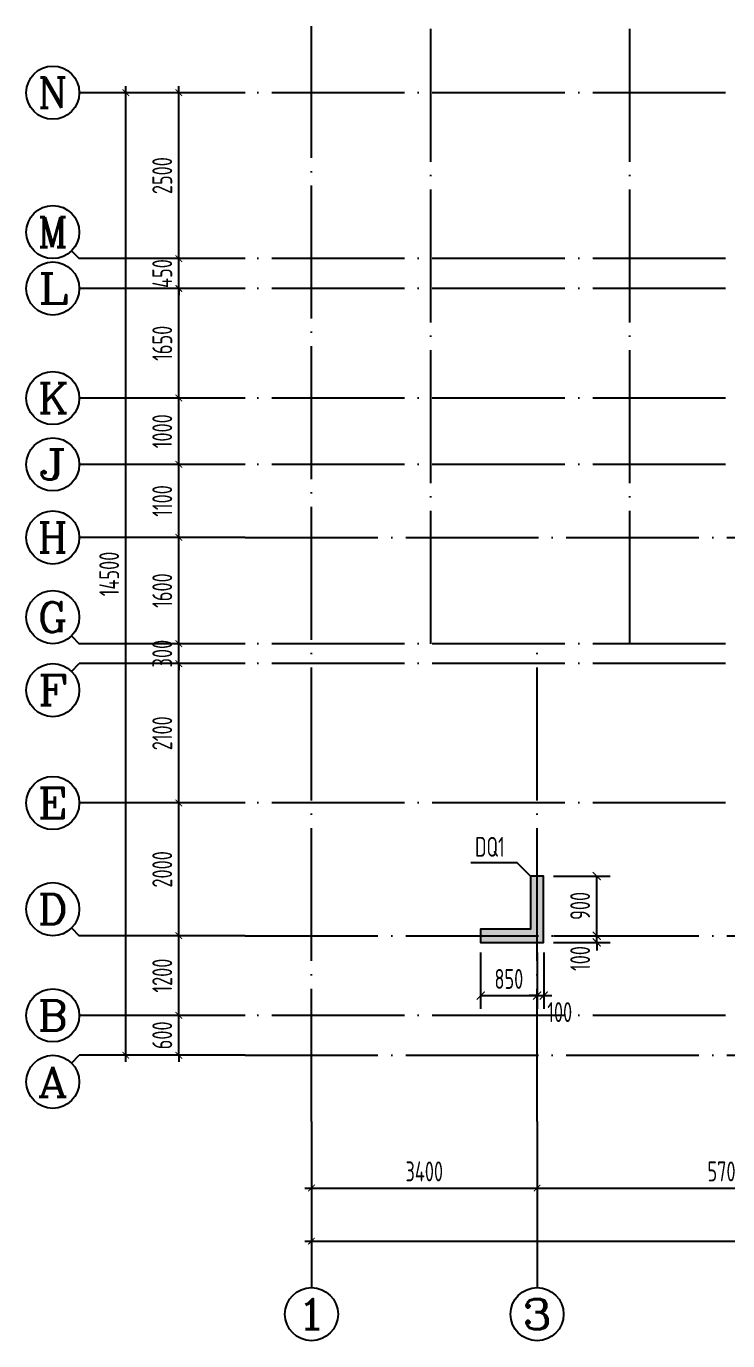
# Model space of a CAD drawing. Extents: x 826826 to 1642106, y -156213 to 399140.
# Drawn here: x 1168300 to 1178875, y 47241 to 67041 of the extents above; entities that cross this region are included whole.
import ezdxf
from ezdxf.enums import TextEntityAlignment as Align

# ---------------------------------------------------------------- set-up
doc = ezdxf.new("R2010")
doc.units = 0
doc.header["$LTSCALE"] = 1000
doc.linetypes.add('DOTE', pattern=[2.42, 2, -0.2, 0.02, -0.2])
doc.layers.get('0').update_dxf_attribs({"linetype": 'CONTINUOUS'})
doc.layers.get('DEFPOINTS').update_dxf_attribs({"linetype": 'CONTINUOUS'})
for name, color, linetype in [('A-AXIS', 1, 'CONTINUOUS'), ('A-DOTE', 10, 'DOTE'), ('AXIS_TEXT', 4, 'CONTINUOUS'), ('S-Q墙实线', 6, 'CONTINUOUS'), ('S-Q墙标注', 3, 'CONTINUOUS'), ('S-X详图填充', 252, 'CONTINUOUS'), ('S-X详图实线', 4, 'CONTINUOUS'), ('S-Y一般标注', 3, 'CONTINUOUS'), ('S-Z柱编号', 6, 'CONTINUOUS')]:
    doc.layers.add(name, color=color, linetype=linetype)
doc.styles.add('_TCH_AXIS', font='COMPLEX', dxfattribs={"bigfont": 'GBCBIG'})
doc.styles.add('COMPLEX', font='COMPLEX')
doc.styles.add('TSSD_DIMENSION', font='Tssdeng.shx', dxfattribs={"width": 0.7, "bigfont": 'tssdchn.shx'})
doc.styles.add('TSSD_REIN', font='tssdeng.shx', dxfattribs={"width": 0.7, "height": 300, "bigfont": 'tssdchn.shx'})
doc.styles.add('结构文字', font='zstxt.shx', dxfattribs={"width": 0.7, "bigfont": 'zshz.shx'})
doc.dimstyles.new('STRUCK', dxfattribs={"dimtxt": 400, "dimasz": 121, "dimexe": 200, "dimexo": 150, "dimgap": 115, "dimtad": 1, "dimdec": 0, "dimdsep": 46, "dimtxsty": '结构文字', "dimblk": 'ARCHTICK', "dimcen": 400, "dimclrd": 3, "dimclre": 3, "dimclrt": 7, "dimadec": 0, "dimazin": 0, "dimtfac": 1, "dimtdec": 0, "dimtix": 1, "dimtmove": 2, "dimatfit": 3, "dimldrblk": '_DIMX', "dimfxl": 0, "dimtolj": 1, "dimtzin": 0, "dimarcsym": 0})
doc.dimstyles.new('TSSD_100_100$0', dxfattribs={"dimtxt": 300, "dimasz": 80, "dimexe": 100, "dimexo": 250, "dimgap": 100, "dimtad": 1, "dimdec": 0, "dimzin": 0, "dimdsep": 46, "dimtxsty": 'TSSD_DIMENSION', "dimblk": 'ARCHTICK', "dimcen": 0, "dimdle": 100, "dimclrd": 3, "dimclre": 3, "dimclrt": 7, "dimadec": 0, "dimazin": 0, "dimtfac": 1, "dimtdec": 0, "dimtix": 1, "dimtmove": 2, "dimatfit": 3, "dimldrblk": 'ARCHTICK', "dimfxl": 0, "dimtolj": 1, "dimtzin": 0, "dimarcsym": 0})

# ---------------------------------------------------------------- blocks, each defined once
blk = doc.blocks.new('_ArchTick')
at = {"color": 0, "linetype": 'ByBlock', "const_width": 0.15}
blk.add_lwpolyline([(-0.5, -0.5), (0.5, 0.5)], dxfattribs=at)
blk = doc.blocks.new('*D888')
at = {"layer": 'DEFPOINTS', "color": 0}
for p in [(2300, 4900), (3300, 4900), (3300, 4300)]:
    blk.add_point(p, dxfattribs=at)
at = {"layer": 'S-Y一般标注', "color": 0, "lineweight": -2}
for p, q in [((2300, 4900), (2300, 5000)), ((3050, 4900), (2200, 4900)), ((2300, 4300), (2300, 4900)), ((3050, 4300), (2200, 4300)), ((2300, 4300), (2300, 4200))]:
    blk.add_line(p, q, dxfattribs=at)
at = {"layer": 'S-Y一般标注', "color": 0, "lineweight": -2, "xscale": 100, "yscale": 100, "zscale": 100}
for p, rotation in [((2300, 4900), 270), ((2300, 4300), 90)]:
    blk.add_blockref('_ArchTick', p, dxfattribs=dict(at, rotation=rotation))
at = {"layer": 'S-Y一般标注', "color": 7, "insert": (2050, 4600), "char_height": 300, "attachment_point": 5, "rotation": 90, "style": 'TSSD_DIMENSION'}
blk.add_mtext('\\A1;600', dxfattribs=at)
blk = doc.blocks.new('*D889')
at = {"layer": 'DEFPOINTS', "color": 0}
for p in [(2300, 6100), (3300, 6100), (3300, 4900)]:
    blk.add_point(p, dxfattribs=at)
at = {"layer": 'S-Y一般标注', "color": 0, "lineweight": -2}
for p, q in [((2300, 4800), (2300, 6200)), ((3050, 6100), (2200, 6100)), ((3050, 4900), (2200, 4900))]:
    blk.add_line(p, q, dxfattribs=at)
at = {"layer": 'S-Y一般标注', "color": 0, "lineweight": -2, "xscale": 100, "yscale": 100, "zscale": 100}
for p, rotation in [((2300, 6100), 90), ((2300, 4900), 270)]:
    blk.add_blockref('_ArchTick', p, dxfattribs=dict(at, rotation=rotation))
at = {"layer": 'S-Y一般标注', "color": 7, "insert": (2050, 5500), "char_height": 300, "attachment_point": 5, "rotation": 90, "style": 'TSSD_DIMENSION'}
blk.add_mtext('\\A1;1200', dxfattribs=at)
blk = doc.blocks.new('*D890')
at = {"layer": 'DEFPOINTS', "color": 0}
for p in [(2300, 8100), (3300, 8100), (3300, 6100)]:
    blk.add_point(p, dxfattribs=at)
at = {"layer": 'S-Y一般标注', "color": 0, "lineweight": -2}
for p, q in [((2300, 6000), (2300, 8200)), ((3050, 8100), (2200, 8100)), ((3050, 6100), (2200, 6100))]:
    blk.add_line(p, q, dxfattribs=at)
at = {"layer": 'S-Y一般标注', "color": 0, "lineweight": -2, "xscale": 100, "yscale": 100, "zscale": 100}
for p, rotation in [((2300, 8100), 90), ((2300, 6100), 270)]:
    blk.add_blockref('_ArchTick', p, dxfattribs=dict(at, rotation=rotation))
at = {"layer": 'S-Y一般标注', "color": 7, "insert": (2050, 7100), "char_height": 300, "attachment_point": 5, "rotation": 90, "style": 'TSSD_DIMENSION'}
blk.add_mtext('\\A1;2000', dxfattribs=at)
blk = doc.blocks.new('*D891')
at = {"layer": 'DEFPOINTS', "color": 0}
for p in [(2300, 10200), (3300, 10200), (3300, 8100)]:
    blk.add_point(p, dxfattribs=at)
at = {"layer": 'S-Y一般标注', "color": 0, "lineweight": -2}
for p, q in [((2300, 8000), (2300, 10300)), ((3050, 10200), (2200, 10200)), ((3050, 8100), (2200, 8100))]:
    blk.add_line(p, q, dxfattribs=at)
at = {"layer": 'S-Y一般标注', "color": 0, "lineweight": -2, "xscale": 100, "yscale": 100, "zscale": 100}
for p, rotation in [((2300, 10200), 90), ((2300, 8100), 270)]:
    blk.add_blockref('_ArchTick', p, dxfattribs=dict(at, rotation=rotation))
at = {"layer": 'S-Y一般标注', "color": 7, "insert": (2050, 9150), "char_height": 300, "attachment_point": 5, "rotation": 90, "style": 'TSSD_DIMENSION'}
blk.add_mtext('\\A1;2100', dxfattribs=at)
blk = doc.blocks.new('*D892')
at = {"layer": 'DEFPOINTS', "color": 0}
for p in [(2300, 10500), (3300, 10500), (3300, 10200)]:
    blk.add_point(p, dxfattribs=at)
at = {"layer": 'S-Y一般标注', "color": 0, "lineweight": -2}
for p, q in [((3050, 10500), (2200, 10500)), ((2300, 10500), (2300, 10600)), ((2300, 10200), (2300, 10500)), ((3050, 10200), (2200, 10200)), ((2300, 10200), (2300, 10100))]:
    blk.add_line(p, q, dxfattribs=at)
at = {"layer": 'S-Y一般标注', "color": 0, "lineweight": -2, "xscale": 100, "yscale": 100, "zscale": 100}
for p, rotation in [((2300, 10500), 270), ((2300, 10200), 90)]:
    blk.add_blockref('_ArchTick', p, dxfattribs=dict(at, rotation=rotation))
at = {"layer": 'S-Y一般标注', "color": 7, "insert": (2050, 10350), "char_height": 300, "attachment_point": 5, "rotation": 90, "style": 'TSSD_DIMENSION'}
blk.add_mtext('\\A1;300', dxfattribs=at)
blk = doc.blocks.new('*D893')
at = {"layer": 'DEFPOINTS', "color": 0}
for p in [(2300, 12100), (3300, 12100), (3300, 10500)]:
    blk.add_point(p, dxfattribs=at)
at = {"layer": 'S-Y一般标注', "color": 0, "lineweight": -2}
for p, q in [((3050, 12100), (2200, 12100)), ((2300, 10400), (2300, 12200)), ((3050, 10500), (2200, 10500))]:
    blk.add_line(p, q, dxfattribs=at)
at = {"layer": 'S-Y一般标注', "color": 0, "lineweight": -2, "xscale": 100, "yscale": 100, "zscale": 100}
for p, rotation in [((2300, 12100), 90), ((2300, 10500), 270)]:
    blk.add_blockref('_ArchTick', p, dxfattribs=dict(at, rotation=rotation))
at = {"layer": 'S-Y一般标注', "color": 7, "insert": (2050, 11300), "char_height": 300, "attachment_point": 5, "rotation": 90, "style": 'TSSD_DIMENSION'}
blk.add_mtext('\\A1;1600', dxfattribs=at)
blk = doc.blocks.new('*D894')
at = {"layer": 'DEFPOINTS', "color": 0}
for p in [(2300, 13200), (3300, 13200), (3300, 12100)]:
    blk.add_point(p, dxfattribs=at)
at = {"layer": 'S-Y一般标注', "color": 0, "lineweight": -2}
for p, q in [((2300, 12000), (2300, 13300)), ((3050, 13200), (2200, 13200)), ((3050, 12100), (2200, 12100))]:
    blk.add_line(p, q, dxfattribs=at)
at = {"layer": 'S-Y一般标注', "color": 0, "lineweight": -2, "xscale": 100, "yscale": 100, "zscale": 100}
for p, rotation in [((2300, 13200), 90), ((2300, 12100), 270)]:
    blk.add_blockref('_ArchTick', p, dxfattribs=dict(at, rotation=rotation))
at = {"layer": 'S-Y一般标注', "color": 7, "insert": (2050, 12650), "char_height": 300, "attachment_point": 5, "rotation": 90, "style": 'TSSD_DIMENSION'}
blk.add_mtext('\\A1;1100', dxfattribs=at)
blk = doc.blocks.new('*D895')
at = {"layer": 'DEFPOINTS', "color": 0}
for p in [(2300, 14200), (3300, 14200), (3300, 13200)]:
    blk.add_point(p, dxfattribs=at)
at = {"layer": 'S-Y一般标注', "color": 0, "lineweight": -2}
for p, q in [((2300, 13100), (2300, 14300)), ((3050, 14200), (2200, 14200)), ((3050, 13200), (2200, 13200))]:
    blk.add_line(p, q, dxfattribs=at)
at = {"layer": 'S-Y一般标注', "color": 0, "lineweight": -2, "xscale": 100, "yscale": 100, "zscale": 100}
for p, rotation in [((2300, 14200), 90), ((2300, 13200), 270)]:
    blk.add_blockref('_ArchTick', p, dxfattribs=dict(at, rotation=rotation))
at = {"layer": 'S-Y一般标注', "color": 7, "insert": (2050, 13700), "char_height": 300, "attachment_point": 5, "rotation": 90, "style": 'TSSD_DIMENSION'}
blk.add_mtext('\\A1;1000', dxfattribs=at)
blk = doc.blocks.new('*D896')
at = {"layer": 'DEFPOINTS', "color": 0}
for p in [(2300, 15850), (3300, 15850), (3300, 14200)]:
    blk.add_point(p, dxfattribs=at)
at = {"layer": 'S-Y一般标注', "color": 0, "lineweight": -2}
for p, q in [((3050, 15850), (2200, 15850)), ((2300, 14100), (2300, 15950)), ((3050, 14200), (2200, 14200))]:
    blk.add_line(p, q, dxfattribs=at)
at = {"layer": 'S-Y一般标注', "color": 0, "lineweight": -2, "xscale": 100, "yscale": 100, "zscale": 100}
for p, rotation in [((2300, 15850), 90), ((2300, 14200), 270)]:
    blk.add_blockref('_ArchTick', p, dxfattribs=dict(at, rotation=rotation))
at = {"layer": 'S-Y一般标注', "color": 7, "insert": (2050, 15025), "char_height": 300, "attachment_point": 5, "rotation": 90, "style": 'TSSD_DIMENSION'}
blk.add_mtext('\\A1;1650', dxfattribs=at)
blk = doc.blocks.new('*D897')
at = {"layer": 'DEFPOINTS', "color": 0}
for p in [(2300, 16300), (3300, 16300), (3300, 15850)]:
    blk.add_point(p, dxfattribs=at)
at = {"layer": 'S-Y一般标注', "color": 0, "lineweight": -2}
for p, q in [((3050, 16300), (2200, 16300)), ((2300, 16300), (2300, 16400)), ((2300, 15850), (2300, 16300)), ((3050, 15850), (2200, 15850)), ((2300, 15850), (2300, 15750))]:
    blk.add_line(p, q, dxfattribs=at)
at = {"layer": 'S-Y一般标注', "color": 0, "lineweight": -2, "xscale": 100, "yscale": 100, "zscale": 100}
for p, rotation in [((2300, 16300), 270), ((2300, 15850), 90)]:
    blk.add_blockref('_ArchTick', p, dxfattribs=dict(at, rotation=rotation))
at = {"layer": 'S-Y一般标注', "color": 7, "insert": (2050, 16075), "char_height": 300, "attachment_point": 5, "rotation": 90, "style": 'TSSD_DIMENSION'}
blk.add_mtext('\\A1;450', dxfattribs=at)
blk = doc.blocks.new('*D898')
at = {"layer": 'DEFPOINTS', "color": 0}
for p in [(2300, 18800), (3300, 18800), (3300, 16300)]:
    blk.add_point(p, dxfattribs=at)
at = {"layer": 'S-Y一般标注', "color": 0, "lineweight": -2}
for p, q in [((2300, 16200), (2300, 18900)), ((3050, 18800), (2200, 18800)), ((3050, 16300), (2200, 16300))]:
    blk.add_line(p, q, dxfattribs=at)
at = {"layer": 'S-Y一般标注', "color": 0, "lineweight": -2, "xscale": 100, "yscale": 100, "zscale": 100}
for p, rotation in [((2300, 18800), 90), ((2300, 16300), 270)]:
    blk.add_blockref('_ArchTick', p, dxfattribs=dict(at, rotation=rotation))
at = {"layer": 'S-Y一般标注', "color": 7, "insert": (2050, 17550), "char_height": 300, "attachment_point": 5, "rotation": 90, "style": 'TSSD_DIMENSION'}
blk.add_mtext('\\A1;2500', dxfattribs=at)
blk = doc.blocks.new('*D899')
at = {"layer": 'DEFPOINTS', "color": 0}
for p in [(1500, 18800), (3300, 18800), (3300, 4300)]:
    blk.add_point(p, dxfattribs=at)
at = {"layer": 'S-Y一般标注', "color": 0, "lineweight": -2}
for p, q in [((1500, 4200), (1500, 18900)), ((3050, 18800), (1400, 18800)), ((3050, 4300), (1400, 4300))]:
    blk.add_line(p, q, dxfattribs=at)
at = {"layer": 'S-Y一般标注', "color": 0, "lineweight": -2, "xscale": 100, "yscale": 100, "zscale": 100}
for p, rotation in [((1500, 18800), 90), ((1500, 4300), 270)]:
    blk.add_blockref('_ArchTick', p, dxfattribs=dict(at, rotation=rotation))
at = {"layer": 'S-Y一般标注', "color": 7, "insert": (1250, 11550), "char_height": 300, "attachment_point": 5, "rotation": 90, "style": 'TSSD_DIMENSION'}
blk.add_mtext('\\A1;14500', dxfattribs=at)
blk = doc.blocks.new('*D912')
at = {"layer": 'DEFPOINTS', "color": 0}
for p in [(4300.000008, 3300.000008), (7700.000008, 3300.000008), (7700.000008, 2300.000008)]:
    blk.add_point(p, dxfattribs=at)
at = {"layer": 'S-Y一般标注', "color": 0, "lineweight": -2}
for p, q in [((4300.000008, 3050.000008), (4300.000008, 2200.000008)), ((7700.000008, 3050.000008), (7700.000008, 2200.000008)), ((4200.000008, 2300.000008), (7800.000008, 2300.000008))]:
    blk.add_line(p, q, dxfattribs=at)
at = {"layer": 'S-Y一般标注', "color": 0, "lineweight": -2, "xscale": 100, "yscale": 100, "zscale": 100, "rotation": 180}
blk.add_blockref('_ArchTick', (4300.000008, 2300.000008), dxfattribs=at)
at = {"layer": 'S-Y一般标注', "color": 0, "lineweight": -2, "xscale": 100, "yscale": 100, "zscale": 100}
blk.add_blockref('_ArchTick', (7700.000008, 2300.000008), dxfattribs=at)
at = {"layer": 'S-Y一般标注', "color": 7, "insert": (6000.000008, 2550.000008), "char_height": 300, "attachment_point": 5, "style": 'TSSD_DIMENSION'}
blk.add_mtext('\\A1;3400', dxfattribs=at)
blk = doc.blocks.new('*D913')
at = {"layer": 'DEFPOINTS', "color": 0}
for p in [(7700, 3300), (13400, 3300), (13400, 2300)]:
    blk.add_point(p, dxfattribs=at)
at = {"layer": 'S-Y一般标注', "color": 0, "lineweight": -2}
for p, q in [((7700, 3050), (7700, 2200)), ((13400, 3050), (13400, 2200)), ((7600, 2300), (13500, 2300))]:
    blk.add_line(p, q, dxfattribs=at)
at = {"layer": 'S-Y一般标注', "color": 0, "lineweight": -2, "xscale": 100, "yscale": 100, "zscale": 100, "rotation": 180}
blk.add_blockref('_ArchTick', (7700, 2300), dxfattribs=at)
at = {"layer": 'S-Y一般标注', "color": 0, "lineweight": -2, "xscale": 100, "yscale": 100, "zscale": 100}
blk.add_blockref('_ArchTick', (13400, 2300), dxfattribs=at)
at = {"layer": 'S-Y一般标注', "color": 7, "insert": (10550, 2550), "char_height": 300, "attachment_point": 5, "style": 'TSSD_DIMENSION'}
blk.add_mtext('\\A1;5700', dxfattribs=at)
blk = doc.blocks.new('*D918')
at = {"layer": 'DEFPOINTS', "color": 0}
for p in [(4300.000008, 3300.000008), (53100.000008, 3300.000008), (53100.000008, 1500.000008)]:
    blk.add_point(p, dxfattribs=at)
at = {"layer": 'S-Y一般标注', "color": 0, "lineweight": -2}
for p, q in [((4300.000008, 3050.000008), (4300.000008, 1400.000008)), ((53100.000008, 3050.000008), (53100.000008, 1400.000008)), ((4200.000008, 1500.000008), (53200.000008, 1500.000008))]:
    blk.add_line(p, q, dxfattribs=at)
at = {"layer": 'S-Y一般标注', "color": 0, "lineweight": -2, "xscale": 100, "yscale": 100, "zscale": 100, "rotation": 180}
blk.add_blockref('_ArchTick', (4300.000008, 1500.000008), dxfattribs=at)
at = {"layer": 'S-Y一般标注', "color": 0, "lineweight": -2, "xscale": 100, "yscale": 100, "zscale": 100}
blk.add_blockref('_ArchTick', (53100.000008, 1500.000008), dxfattribs=at)
at = {"layer": 'S-Y一般标注', "color": 7, "insert": (28700.000008, 1750.000008), "char_height": 300, "attachment_point": 5, "style": 'TSSD_DIMENSION'}
blk.add_mtext('\\A1;48800', dxfattribs=at)
blk = doc.blocks.new('_AXISO')
blk.add_circle((0, 0), 0.5)
at = {"layer": 'AXIS_TEXT', "style": 'COMPLEX', "width": 1.041667}
blk.add_attdef('A', text='', height=0.56, dxfattribs=at).set_placement((-0.25, -0.28), (0.25, -0.28), align=Align.FIT)
blk = doc.blocks.new('*D740')
at = {"layer": 'DEFPOINTS', "color": 0}
for p in [(1176100, 53341), (1176900, 53341), (1176100, 53241)]:
    blk.add_point(p, dxfattribs=at)
at = {"layer": 'S-Q墙标注', "color": 3, "lineweight": -2}
for p, q in [((1176900, 53341), (1176900, 53462)), ((1176250, 53341), (1177100, 53341)), ((1176900, 53241), (1176900, 53341)), ((1176250, 53241), (1177100, 53241)), ((1176900, 53241), (1176900, 53120))]:
    blk.add_line(p, q, dxfattribs=at)
at = {"layer": 'S-Q墙标注', "color": 3, "lineweight": -2, "xscale": 121, "yscale": 121, "zscale": 121}
for p, rotation in [((1176900, 53341), 270), ((1176900, 53241), 90)]:
    blk.add_blockref('_ArchTick', p, dxfattribs=dict(at, rotation=rotation))
at = {"layer": 'S-Q墙标注', "color": 7, "insert": (1176650, 52999), "char_height": 300, "attachment_point": 5, "rotation": 90, "style": 'TSSD_REIN'}
blk.add_mtext('\\A1;100', dxfattribs=at)
blk = doc.blocks.new('_DIMX')
blk.add_line((-150, 0), (150, 0))
at = {"const_width": 50}
blk.add_lwpolyline([(-70, -70), (70, 70)], dxfattribs=at)
blk = doc.blocks.new('*D741')
at = {"layer": 'DEFPOINTS', "color": 0}
for p in [(1176100, 54241), (1176900, 54241), (1176100, 53341)]:
    blk.add_point(p, dxfattribs=at)
at = {"layer": 'S-Q墙标注', "color": 3, "lineweight": -2}
for p, q in [((1176250, 54241), (1177100, 54241)), ((1176900, 53341), (1176900, 54241)), ((1176250, 53341), (1177100, 53341))]:
    blk.add_line(p, q, dxfattribs=at)
at = {"layer": 'S-Q墙标注', "color": 3, "lineweight": -2, "xscale": 121, "yscale": 121, "zscale": 121}
for p, rotation in [((1176900, 54241), 90), ((1176900, 53341), 270)]:
    blk.add_blockref('_ArchTick', p, dxfattribs=dict(at, rotation=rotation))
at = {"layer": 'S-Q墙标注', "color": 7, "insert": (1176650, 53791), "char_height": 300, "attachment_point": 5, "rotation": 90, "style": 'TSSD_REIN'}
blk.add_mtext('\\A1;900', dxfattribs=at)
blk = doc.blocks.new('*D742')
at = {"layer": 'DEFPOINTS', "color": 0}
for p in [(1175150, 53241), (1176000, 53241), (1176000, 52441)]:
    blk.add_point(p, dxfattribs=at)
at = {"layer": 'S-Q墙标注', "color": 3, "lineweight": -2}
for p, q in [((1175150, 53091), (1175150, 52241)), ((1176000, 53091), (1176000, 52241)), ((1175150, 52441), (1176000, 52441))]:
    blk.add_line(p, q, dxfattribs=at)
at = {"layer": 'S-Q墙标注', "color": 3, "lineweight": -2, "xscale": 121, "yscale": 121, "zscale": 121, "rotation": 180}
blk.add_blockref('_ArchTick', (1175150, 52441), dxfattribs=at)
at = {"layer": 'S-Q墙标注', "color": 3, "lineweight": -2, "xscale": 121, "yscale": 121, "zscale": 121}
blk.add_blockref('_ArchTick', (1176000, 52441), dxfattribs=at)
at = {"layer": 'S-Q墙标注', "color": 7, "insert": (1175575, 52691), "char_height": 300, "attachment_point": 5, "style": 'TSSD_REIN'}
blk.add_mtext('\\A1;850', dxfattribs=at)
blk = doc.blocks.new('*D743')
at = {"layer": 'DEFPOINTS', "color": 0}
for p in [(1176000, 53241), (1176100, 53241), (1176100, 52441)]:
    blk.add_point(p, dxfattribs=at)
at = {"layer": 'S-Q墙标注', "color": 3, "lineweight": -2}
for p, q in [((1176000, 53091), (1176000, 52241)), ((1176100, 53091), (1176100, 52241)), ((1176000, 52441), (1175879, 52441)), ((1176000, 52441), (1176100, 52441)), ((1176100, 52441), (1176221, 52441))]:
    blk.add_line(p, q, dxfattribs=at)
at = {"layer": 'S-Q墙标注', "color": 3, "lineweight": -2, "xscale": 121, "yscale": 121, "zscale": 121}
blk.add_blockref('_ArchTick', (1176000, 52441), dxfattribs=at)
at = {"layer": 'S-Q墙标注', "color": 3, "lineweight": -2, "xscale": 121, "yscale": 121, "zscale": 121, "rotation": 180}
blk.add_blockref('_ArchTick', (1176100, 52441), dxfattribs=at)
at = {"layer": 'S-Q墙标注', "color": 7, "insert": (1176342, 52191), "char_height": 300, "attachment_point": 5, "style": 'TSSD_REIN'}
blk.add_mtext('\\A1;100', dxfattribs=at)
blk = doc.blocks.new('20210801.08533475')
at = {"layer": 'A-AXIS'}
for p, q in [((3300, 18800), (800, 18800)), ((682.8, 16417.2), (800, 16300)), ((3300, 16300), (800, 16300)), ((3300, 15850), (800, 15850)), ((3300, 14200), (800, 14200)), ((3300, 13200), (800, 13200)), ((3300, 12100), (800, 12100)), ((682.8, 10617.2), (800, 10500)), ((3300, 10500), (800, 10500)), ((682.8, 10082.8), (800, 10200)), ((3300, 10200), (800, 10200)), ((3300, 8100), (800, 8100)), ((682.8, 6217.2), (800, 6100)), ((3300, 6100), (800, 6100)), ((3300, 4900), (800, 4900)), ((682.8, 4182.8), (800, 4300)), ((3300, 4300), (800, 4300)), ((4300, 3300), (4300, 800)), ((7700, 3300), (7700, 800))]:
    blk.add_line(p, q, dxfattribs=at)
at = {"layer": 'A-DOTE'}
for p, q in [((4300, 3300), (4300, 19800)), ((6100, 10500), (6100, 19800)), ((9100, 10500), (9100, 19800)), ((54100, 18800), (3300, 18800)), ((54100, 16300), (3300, 16300)), ((54100, 15850), (3300, 15850)), ((54100, 14200), (3300, 14200)), ((54100, 13200), (3300, 13200)), ((3300, 12100), (54100, 12100)), ((54100, 10500), (3300, 10500)), ((7700, 3300), (7700, 10500)), ((54100, 10200), (3300, 10200)), ((54100, 8100), (3300, 8100)), ((3300, 6100), (54100, 6100)), ((54100, 4900), (3300, 4900)), ((3300, 4300), (54100, 4300))]:
    blk.add_line(p, q, dxfattribs=at)
at = {"layer": 'A-AXIS'}
ref = blk.add_blockref('_AXISO', (400, 18800), dxfattribs=dict(at, xscale=800, yscale=800, zscale=800))
ref.add_attrib('A', 'N', dxfattribs={"layer": 'AXIS_TEXT', "height": 452.5, "style": '_TCH_AXIS', "width": 1.105263}).set_placement((173.7, 18573.7), (626.3, 18573.7), align=Align.FIT)
ref = blk.add_blockref('_AXISO', (400, 16700), dxfattribs=dict(at, xscale=800, yscale=800, zscale=800))
ref.add_attrib('A', 'M', dxfattribs={"layer": 'AXIS_TEXT', "height": 452.5, "style": '_TCH_AXIS'}).set_placement((173.7, 16473.7), (626.3, 16473.7), align=Align.FIT)
ref = blk.add_blockref('_AXISO', (400, 15850), dxfattribs=dict(at, xscale=800, yscale=800, zscale=800))
ref.add_attrib('A', 'L', dxfattribs={"layer": 'AXIS_TEXT', "height": 452.5, "style": '_TCH_AXIS', "width": 1.4}).set_placement((173.7, 15623.7), (626.3, 15623.7), align=Align.FIT)
ref = blk.add_blockref('_AXISO', (400, 14200), dxfattribs=dict(at, xscale=800, yscale=800, zscale=800))
ref.add_attrib('A', 'K', dxfattribs={"layer": 'AXIS_TEXT', "height": 452.5, "style": '_TCH_AXIS', "width": 1.105263}).set_placement((173.7, 13973.7), (626.3, 13973.7), align=Align.FIT)
ref = blk.add_blockref('_AXISO', (400, 13200), dxfattribs=dict(at, xscale=800, yscale=800, zscale=800))
ref.add_attrib('A', 'J', dxfattribs={"layer": 'AXIS_TEXT', "height": 452.5, "style": '_TCH_AXIS', "width": 1.909091}).set_placement((173.7, 12973.7), (626.3, 12973.7), align=Align.FIT)
ref = blk.add_blockref('_AXISO', (400, 12100), dxfattribs=dict(at, xscale=800, yscale=800, zscale=800))
ref.add_attrib('A', 'H', dxfattribs={"layer": 'AXIS_TEXT', "height": 452.5, "style": '_TCH_AXIS', "width": 1.05}).set_placement((173.7, 11873.7), (626.3, 11873.7), align=Align.FIT)
ref = blk.add_blockref('_AXISO', (400, 10900), dxfattribs=dict(at, xscale=800, yscale=800, zscale=800))
ref.add_attrib('A', 'G', dxfattribs={"layer": 'AXIS_TEXT', "height": 452.5, "style": '_TCH_AXIS', "width": 1.166667}).set_placement((173.7, 10673.7), (626.3, 10673.7), align=Align.FIT)
ref = blk.add_blockref('_AXISO', (400, 9800), dxfattribs=dict(at, xscale=800, yscale=800, zscale=800))
ref.add_attrib('A', 'F', dxfattribs={"layer": 'AXIS_TEXT', "height": 452.5, "style": '_TCH_AXIS', "width": 1.3125}).set_placement((173.7, 9573.7), (626.3, 9573.7), align=Align.FIT)
ref = blk.add_blockref('_AXISO', (400, 8100), dxfattribs=dict(at, xscale=800, yscale=800, zscale=800))
ref.add_attrib('A', 'E', dxfattribs={"layer": 'AXIS_TEXT', "height": 452.5, "style": '_TCH_AXIS', "width": 1.3125}).set_placement((173.7, 7873.7), (626.3, 7873.7), align=Align.FIT)
ref = blk.add_blockref('_AXISO', (400, 6500), dxfattribs=dict(at, xscale=800, yscale=800, zscale=800))
ref.add_attrib('A', 'D', dxfattribs={"layer": 'AXIS_TEXT', "height": 452.5, "style": '_TCH_AXIS', "width": 1.235294}).set_placement((173.7, 6273.7), (626.3, 6273.7), align=Align.FIT)
ref = blk.add_blockref('_AXISO', (400, 4900), dxfattribs=dict(at, xscale=800, yscale=800, zscale=800))
ref.add_attrib('A', 'B', dxfattribs={"layer": 'AXIS_TEXT', "height": 452.5, "style": '_TCH_AXIS', "width": 1.235294}).set_placement((173.7, 4673.7), (626.3, 4673.7), align=Align.FIT)
ref = blk.add_blockref('_AXISO', (400, 3900), dxfattribs=dict(at, xscale=800, yscale=800, zscale=800))
ref.add_attrib('A', 'A', dxfattribs={"layer": 'AXIS_TEXT', "height": 452.5, "style": '_TCH_AXIS', "width": 1.166667}).set_placement((173.7, 3673.7), (626.3, 3673.7), align=Align.FIT)
ref = blk.add_blockref('_AXISO', (4300, 400), dxfattribs=dict(at, xscale=800, yscale=800, zscale=800))
ref.add_attrib('A', '1', dxfattribs={"layer": 'AXIS_TEXT', "height": 452.5, "style": '_TCH_AXIS', "width": 2.333333}).set_placement((4073.7, 173.7), (4526.3, 173.7), align=Align.FIT)
ref = blk.add_blockref('_AXISO', (7700, 400), dxfattribs=dict(at, xscale=800, yscale=800, zscale=800))
ref.add_attrib('A', '3', dxfattribs={"layer": 'AXIS_TEXT', "height": 452.5, "style": '_TCH_AXIS', "width": 1.5}).set_placement((7473.7, 173.7), (7926.3, 173.7), align=Align.FIT)
at = {"layer": 'S-Y一般标注'}
for p1, p2, distance, picture, middle in [((3300, 4300), (3300, 18800), 1800, '*D899', (1250, 11550)), ((3300, 16300), (3300, 18800), 1000, '*D898', (2050, 17550)), ((3300, 15850), (3300, 16300), 1000, '*D897', (2050, 16075)), ((3300, 14200), (3300, 15850), 1000, '*D896', (2050, 15025)), ((3300, 13200), (3300, 14200), 1000, '*D895', (2050, 13700)), ((3300, 12100), (3300, 13200), 1000, '*D894', (2050, 12650)), ((3300, 10500), (3300, 12100), 1000, '*D893', (2050, 11300)), ((3300, 10200), (3300, 10500), 1000, '*D892', (2050, 10350)), ((3300, 8100), (3300, 10200), 1000, '*D891', (2050, 9150)), ((3300, 6100), (3300, 8100), 1000, '*D890', (2050, 7100)), ((3300, 4900), (3300, 6100), 1000, '*D889', (2050, 5500)), ((3300, 4300), (3300, 4900), 1000, '*D888', (2050, 4600)), ((4300, 3300), (7700, 3300), -1000, '*D912', (6000, 2550)), ((4300, 3300), (53100, 3300), -1800, '*D918', (28700, 1750)), ((7700, 3300), (13400, 3300), -1000, '*D913', (10550, 2550))]:
    dim = blk.add_aligned_dim(p1=p1, p2=p2, distance=distance, dimstyle='TSSD_100_100$0', override={"dimasz": 100, "dimclrd": 0, "dimclre": 0}, dxfattribs=at)
    dim.commit()
    dim.dimension.update_dxf_attribs({"geometry": picture, "text_midpoint": middle})

msp = doc.modelspace()

# ---------------------------------------------------------------- hatches: boundary and pattern name
at = {"layer": 'S-X详图填充'}
h = msp.add_hatch(color=256, dxfattribs=at)
h.dxf.hatch_style = 1
h.paths.add_polyline_path([(1175899.82, 53441.37), (1175149.82, 53441.37), (1175149.82, 53241.37), (1176099.82, 53241.37), (1176099.82, 54241.37), (1175899.82, 54241.37)])

# ---------------------------------------------------------------- linework, layer by layer
at = {"layer": 'S-Q墙实线'}
msp.add_lwpolyline([(1175899.82, 54241.37), (1175899.82, 53441.37), (1175149.82, 53441.37), (1175149.81, 53241.37), (1176099.82, 53241.37), (1176099.82, 54241.37), (1175899.82, 54241.37)], dxfattribs=at)
at = {"layer": 'S-X详图实线'}
msp.add_lwpolyline([(1175899.82, 53441.37), (1175149.82, 53441.37), (1175149.82, 53241.37), (1176099.82, 53241.37), (1176099.82, 54241.37), (1175899.82, 54241.37), (1175899.82, 53441.37)], close=True, dxfattribs=at)
at = {"layer": 'S-Z柱编号', "color": 7}
msp.add_lwpolyline([(1175899.82, 54241.37), (1175699.82, 54441.37), (1175003.77, 54441.37)], dxfattribs=at)

# ---------------------------------------------------------------- block references
at = {"layer": 'S-Y一般标注'}
msp.add_blockref('20210801.08533475', (1168299.81, 47241.37), dxfattribs=at)

# ---------------------------------------------------------------- texts
at = {"layer": 'S-Z柱编号', "color": 7, "style": 'TSSD_REIN', "width": 0.7}
msp.add_text('DQ1', height=300, dxfattribs=at).set_placement((1175064.9, 54440.84), align=Align.BOTTOM_LEFT)

# ---------------------------------------------------------------- dimensions: what is measured, and where the dimension line sits
at = {"layer": 'S-Q墙标注'}
dim = msp.add_linear_dim(base=(1176899.82, 54241.37), p1=(1176099.82, 53341.37), p2=(1176099.82, 54241.37), angle=90, dimstyle='STRUCK', override={"dimtxt": 300, "dimgap": 100, "dimtxsty": 'TSSD_REIN'}, dxfattribs=at)
dim.commit()
dim.dimension.update_dxf_attribs({"geometry": '*D741', "text_midpoint": (1176649.82, 53791.37)})
dim = msp.add_linear_dim(base=(1176899.82, 53341.37), p1=(1176099.82, 53241.37), p2=(1176099.82, 53341.37), angle=90, dimstyle='STRUCK', override={"dimtxt": 300, "dimgap": 100, "dimtxsty": 'TSSD_REIN'}, dxfattribs=at)
dim.commit()
dim.dimension.update_dxf_attribs({"geometry": '*D740', "text_midpoint": (1176649.82, 52999.45), "dimtype": 160})
dim = msp.add_linear_dim(base=(1175999.81, 52441.37), p1=(1175149.82, 53241.37), p2=(1175999.81, 53241.37), dimstyle='STRUCK', override={"dimtxt": 300, "dimgap": 100, "dimtxsty": 'TSSD_REIN'}, dxfattribs=at)
dim.commit()
dim.dimension.update_dxf_attribs({"geometry": '*D742', "text_midpoint": (1175574.81, 52691.37)})
dim = msp.add_linear_dim(base=(1176099.82, 52441.37), p1=(1175999.81, 53241.37), p2=(1176099.82, 53241.37), dimstyle='STRUCK', override={"dimtxt": 300, "dimgap": 100, "dimtxsty": 'TSSD_REIN'}, dxfattribs=at)
dim.commit()
dim.dimension.update_dxf_attribs({"geometry": '*D743', "text_midpoint": (1176341.74, 52191.37), "dimtype": 160})

doc.saveas('drawing.dxf')
